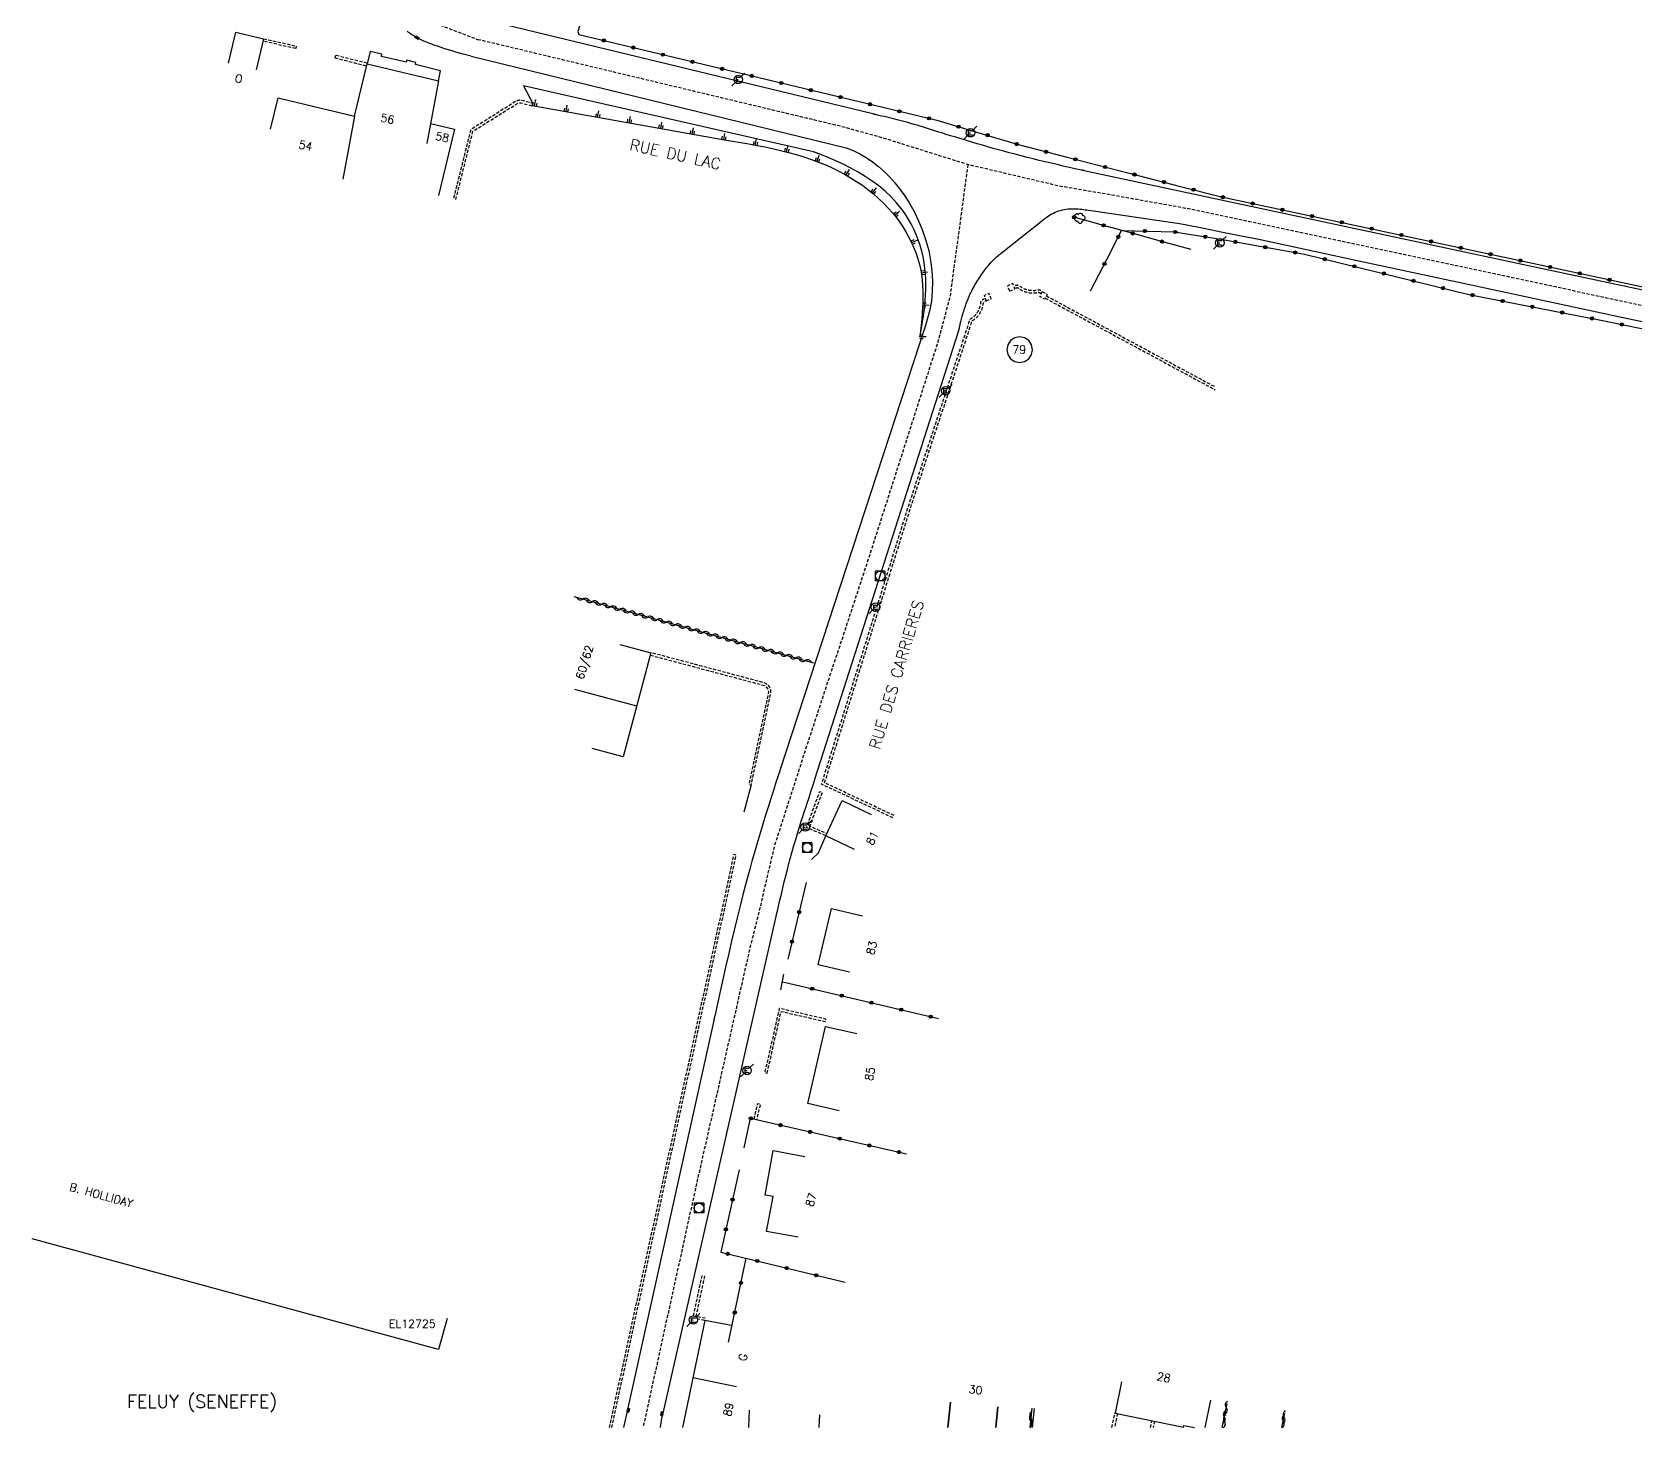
# Model space of a CAD drawing. Header units: millimetres. Extents: x 143000 to 144000, y 139000 to 140000.
# Drawn here: x 143000 to 143250.5, y 138999.9 to 139217.9 of the extents above; entities that cross this region are included whole.
import ezdxf
from ezdxf.enums import TextEntityAlignment as Align

# ---------------------------------------------------------------- set-up
doc = ezdxf.new("R2010")
doc.units = ezdxf.units.MM
doc.linetypes.add('DASHED', pattern=[0.75, 0.5, -0.25])
doc.layers.get('0').update_dxf_attribs({"linetype": 'CONTINUOUS'})
for name, color, linetype in [('W0001', 6, 'DASHED'), ('W0008', 7, 'CONTINUOUS'), ('W0100', 7, 'CONTINUOUS'), ('W0112', 1, 'DASHED'), ('W0211', 2, 'CONTINUOUS'), ('W0300', 7, 'CONTINUOUS'), ('W0310', 3, 'CONTINUOUS'), ('W0322', 7, 'CONTINUOUS'), ('W0400', 7, 'CONTINUOUS'), ('W0420', 7, 'CONTINUOUS'), ('W0471', 7, 'CONTINUOUS'), ('W0980', 7, 'CONTINUOUS'), ('W0984', 7, 'CONTINUOUS'), ('W0989', 7, 'CONTINUOUS'), ('W0991', 7, 'CONTINUOUS'), ('W1102', 7, 'CONTINUOUS')]:
    doc.layers.add(name, color=color, linetype=linetype)
doc.styles.get("Standard").update_dxf_attribs({"font": 'romans.shx', "width": 0.85})

# ---------------------------------------------------------------- blocks, each defined once
blk = doc.blocks.new('T400')
for p, q in [((-0.15, 0.3), (0.15, 0.3)), ((-0.15, -0.25), (-0.15, 0.3)), ((-0.15, 0.15), (0.15, 0.15)), ((-0.15, 0), (0.15, 0)), ((0.15, 0.3), (0.15, -0.25)), ((-0.15, -0.15), (0.15, -0.15)), ((-0.15, -0.25), (-0.15, -0.3)), ((-0.15, -0.3), (0.15, -0.3)), ((0.15, -0.3), (0.15, -0.25))]:
    blk.add_line(p, q)
blk = doc.blocks.new('T420')
for p, q in [((0.75, 0.75), (-0.75, 0.75)), ((-0.75, 0.75), (-0.75, -0.75)), ((0.75, 0.75), (0.75, -0.75)), ((0.75, -0.75), (-0.75, -0.75))]:
    blk.add_line(p, q)
blk.add_ellipse((0, 0), major_axis=(-0.53, 0.53), ratio=1, start_param=3.926991, end_param=10.210176)
blk = doc.blocks.new('T471')
for p, q in [((-0.333334, 0.333334), (-0.333334, -0.333334)), ((-0.333334, 0.333334), (0.333334, 0.333334)), ((-0.333334, 0), (0, 0)), ((0.500001, 0.500001), (1.000002, 1.000002)), ((-0.500001, -0.500001), (-1.000002, -1.000002)), ((-0.333334, -0.333334), (0.333334, -0.333334))]:
    blk.add_line(p, q)
blk.add_ellipse((0, 0), major_axis=(0.471405, 0.471405), ratio=1, start_param=5.4977871438, end_param=11.780972451)
blk = doc.blocks.new('T300')
for p, q in [((-0.8, 0.51), (-0.86, 0.34)), ((-0.86, 0.34), (-0.86, 0.17)), ((-0.86, 0.17), (-0.74, 0.06)), ((-0.69, 0.63), (-0.8, 0.51)), ((-0.8, -0.06), (-0.74, 0.06)), ((-0.74, 0.06), (-0.69, 0.11)), ((-0.57, 0.69), (-0.69, 0.63)), ((-0.46, 0.69), (-0.57, 0.69)), ((-0.29, 0.63), (-0.46, 0.69)), ((-0.29, 0.63), (-0.17, 0.74)), ((-0.23, 0.57), (-0.29, 0.63)), ((-0.17, 0.74), (-0.06, 0.8)), ((-0.06, 0.8), (0.06, 0.8)), ((0.06, 0.8), (0.23, 0.74)), ((0.23, 0.74), (0.34, 0.63)), ((0.34, 0.63), (0.4, 0.51)), ((0.46, 0.46), (0.34, 0.46)), ((0.4, 0.51), (0.4, 0.46)), ((0.57, 0.4), (0.46, 0.46)), ((0.57, 0.4), (0.69, 0.29)), ((0.69, 0.29), (0.74, 0.17)), ((0.74, 0.06), (0.69, -0.17)), ((0.74, 0.17), (0.74, 0.06)), ((-0.8, -0.17), (-0.8, -0.06)), ((-0.8, -0.23), (-0.8, -0.17)), ((-0.74, -0.34), (-0.8, -0.23)), ((-0.69, -0.4), (-0.74, -0.34)), ((-0.51, -0.46), (-0.69, -0.4)), ((-0.4, -0.46), (-0.51, -0.46)), ((-0.4, -0.46), (-0.34, -0.46)), ((-0.34, -0.46), (-0.34, -0.4)), ((-0.34, -0.51), (-0.34, -0.46)), ((-0.29, -0.63), (-0.34, -0.51)), ((-0.17, -0.74), (-0.29, -0.63)), ((-0.06, -0.8), (-0.17, -0.74)), ((0.06, -0.8), (-0.06, -0.8)), ((0.17, -0.74), (0.06, -0.8)), ((0.23, -0.69), (0.17, -0.74)), ((0.29, -0.46), (0.23, -0.46)), ((0.29, -0.63), (0.23, -0.69)), ((0.46, -0.4), (0.29, -0.46)), ((0.34, -0.51), (0.29, -0.63)), ((0.34, -0.51), (0.34, -0.46)), ((0.57, -0.34), (0.46, -0.4)), ((0.63, -0.29), (0.57, -0.34)), ((0.69, -0.17), (0.63, -0.29))]:
    blk.add_line(p, q)
blk = doc.blocks.new('t211o')
at = {"color": 0, "linetype": 'Continuous'}
for p, q in [((-0.29, 0.5), (-0.29, 0)), ((0, 1), (0, 0)), ((0.29, 0.5), (0.29, 0))]:
    blk.add_line(p, q, dxfattribs=at)
blk = doc.blocks.new('t322o')
at = {"color": 0, "linetype": 'Continuous'}
for radius in [0.25, 0.15]:
    blk.add_circle((0, 0), radius, dxfattribs=at)
blk = doc.blocks.new('t310o')
at = {"color": 0, "linetype": 'Continuous'}
for centre, start, end in [((-0.5, 0.38), 216.8699, 323.1304), ((0.5, -0.37), 36.8699, 143.1303)]:
    blk.add_arc(centre, 0.625, start, end, dxfattribs=at)

msp = doc.modelspace()

# ---------------------------------------------------------------- linework, layer by layer
at = {"layer": 'W0001'}
msp.add_lwpolyline([(143063.72, 139219.02), (143069.74, 139216.74)], dxfattribs=at)
at = {"layer": 'W0001', "flags": 128}
for points in [[(143413.93, 139000), (143413.37, 139002.26), (143407.41, 139024.41), (143404.31, 139033.84), (143393.48, 139065.21), (143384.07, 139090.22), (143380.48, 139097.28), (143375.9, 139105.41), (143372.38, 139111.54), (143368.15, 139117.9), (143361.63, 139125.45), (143356.95, 139130.69), (143351.94, 139135.63), (143346.93, 139140.56), (143340.88, 139145.33), (143335.11, 139149.36), (143326.58, 139154.21), (143314.94, 139159.17), (143302.96, 139163.1), (143286.33, 139167.51), (143263.32, 139172.7), (143181.06, 139190.25), (143167.65, 139192.65), (143160.39, 139193.89), (143146.15, 139197.24), (143133.1, 139201.33), (143133.1, 139201.33), (143126.75, 139203.1), (143069.74, 139216.74)], [(143146.15, 139197.24), (143143.35, 139176.59), (143141.39, 139169.3), (143131.25, 139137.64), (143120.63, 139105.39), (143117.84, 139096.74), (143115.94, 139090.87), (143114.87, 139086.37), (143113.63, 139080.97), (143112.08, 139074.81), (143103.54, 139037.05), (143095.41, 139000)]]:
    msp.add_lwpolyline(points, dxfattribs=at)
at = {"layer": 'W0008', "flags": 128}
for points in [[(143259.66, 139175.91), (143232.01, 139181.81), (143209.59, 139186.6), (143186.43, 139191.53), (143164.33, 139196.29), (143164.29, 139196.3), (143164.25, 139196.31), (143164.21, 139196.32), (143164.17, 139196.33), (143164.13, 139196.33), (143164.09, 139196.34), (143164.05, 139196.35), (143164.01, 139196.36), (143163.97, 139196.37), (143163.93, 139196.38), (143163.89, 139196.39), (143163.85, 139196.39), (143162.91, 139196.6), (143161.97, 139196.81), (143161.03, 139197.02), (143160.09, 139197.24), (143159.15, 139197.45), (143158.21, 139197.68), (143157.27, 139197.9), (143156.33, 139198.13), (143155.4, 139198.37), (143154.46, 139198.6), (143153.53, 139198.85), (143152.6, 139199.09), (143151.76, 139199.32), (143150.93, 139199.55), (143150.09, 139199.78), (143149.26, 139200.02), (143148.42, 139200.26), (143147.59, 139200.51), (143146.76, 139200.75), (143145.93, 139201), (143145.1, 139201.25), (143144.27, 139201.51), (143143.44, 139201.76), (143142.61, 139202.02), (143142.13, 139202.18), (143141.64, 139202.33), (143141.15, 139202.48), (143140.67, 139202.64), (143140.18, 139202.79), (143139.7, 139202.94), (143139.21, 139203.09), (143138.72, 139203.24), (143138.23, 139203.39), (143137.74, 139203.53), (143137.26, 139203.67), (143136.76, 139203.81), (143136.36, 139203.92), (143135.95, 139204.02), (143135.54, 139204.13), (143135.13, 139204.23), (143134.72, 139204.34), (143134.32, 139204.44), (143133.91, 139204.54), (143133.5, 139204.64), (143133.09, 139204.73), (143132.68, 139204.83), (143132.27, 139204.93), (143131.86, 139205.03), (143131.81, 139205.04), (143131.76, 139205.05), (143131.72, 139205.06), (143131.67, 139205.07), (143131.63, 139205.08), (143131.58, 139205.09), (143131.53, 139205.11), (143131.49, 139205.12), (143131.44, 139205.13), (143131.39, 139205.14), (143131.35, 139205.15), (143131.3, 139205.16), (143070.6, 139219.87)], [(143063.46, 139210.32), (143063.81, 139211.87), (143059.87, 139212.85), (143059.96, 139213.17), (143058.51, 139213.54), (143058.4, 139213.22), (143054.58, 139214.14), (143054.63, 139214.47), (143052.81, 139214.91), (143052.32, 139213)], [(143068.57, 139214.17), (143127.14, 139199.88), (143128.22, 139199.46), (143129.28, 139198.94), (143130.29, 139198.35), (143131.27, 139197.68), (143132.21, 139196.95), (143133.1, 139196.15), (143133.96, 139195.29), (143134.77, 139194.37), (143135.54, 139193.42), (143136.26, 139192.41), (143136.93, 139191.38), (143137.74, 139189.94), (143138.46, 139188.47), (143139.09, 139186.95), (143139.61, 139185.4), (143140.03, 139183.83), (143140.34, 139182.24), (143140.54, 139180.65), (143140.63, 139179.06), (143140.6, 139177.48), (143140.45, 139175.91), (143140.17, 139174.37), (143139.53, 139172.12), (143116.8, 139102.61), (143116.78, 139102.55), (143116.76, 139102.49), (143116.74, 139102.44), (143116.73, 139102.38), (143116.71, 139102.33), (143116.69, 139102.27), (143116.67, 139102.22), (143116.65, 139102.16), (143116.64, 139102.1), (143116.62, 139102.05), (143116.6, 139101.99), (143116.58, 139101.94), (143116.18, 139100.72), (143115.79, 139099.5), (143115.4, 139098.27), (143115.01, 139097.05), (143114.62, 139095.82), (143114.24, 139094.6), (143113.87, 139093.37), (143113.5, 139092.14), (143113.13, 139090.91), (143112.77, 139089.68), (143112.42, 139088.44), (143112.08, 139087.21), (143111.56, 139085.31), (143111.06, 139083.4), (143110.58, 139081.5), (143110.11, 139079.59), (143109.65, 139077.68), (143109.2, 139075.76), (143108.76, 139073.84), (143108.32, 139071.92), (143107.89, 139070), (143107.46, 139068.08), (143107.04, 139066.16), (143106.61, 139064.24), (143106.6, 139064.19), (143106.59, 139064.13), (143106.57, 139064.08), (143106.56, 139064.02), (143106.55, 139063.97), (143106.54, 139063.91), (143106.52, 139063.85), (143106.51, 139063.8), (143106.5, 139063.74), (143106.49, 139063.69), (143106.47, 139063.63), (143106.46, 139063.58), (143092.37, 139000)], [(143098.14, 139000), (143098.16, 139000.18), (143098.23, 139000.69), (143098.31, 139001.19), (143098.41, 139001.68), (143098.42, 139001.73), (143098.44, 139001.78), (143098.45, 139001.83), (143098.46, 139001.88), (143098.47, 139001.93), (143098.48, 139001.98), (143098.49, 139002.03), (143098.5, 139002.07), (143098.51, 139002.12), (143098.53, 139002.17), (143098.54, 139002.22), (143098.55, 139002.27), (143116.2, 139079.8), (143116.21, 139079.85), (143116.22, 139079.91), (143116.23, 139079.96), (143116.25, 139080.02), (143116.26, 139080.07), (143116.27, 139080.13), (143116.29, 139080.18), (143116.3, 139080.24), (143116.31, 139080.3), (143116.32, 139080.35), (143116.34, 139080.41), (143116.35, 139080.46), (143116.57, 139081.42), (143116.79, 139082.37), (143117.02, 139083.33), (143117.24, 139084.28), (143117.48, 139085.24), (143117.72, 139086.19), (143117.96, 139087.14), (143118.21, 139088.09), (143118.46, 139089.03), (143118.72, 139089.98), (143118.99, 139090.92), (143119.27, 139091.86), (143119.48, 139092.58), (143119.7, 139093.29), (143119.92, 139093.99), (143120.14, 139094.7), (143120.37, 139095.41), (143120.6, 139096.12), (143120.83, 139096.82), (143121.06, 139097.53), (143121.29, 139098.24), (143121.52, 139098.94), (143121.75, 139099.65), (143121.98, 139100.36), (143122, 139100.43), (143122.03, 139100.51), (143122.05, 139100.58), (143122.07, 139100.65), (143122.1, 139100.73), (143122.12, 139100.8), (143122.14, 139100.87), (143122.17, 139100.95), (143122.19, 139101.02), (143122.21, 139101.09), (143122.24, 139101.17), (143122.26, 139101.24), (143144.74, 139171.34), (143144.75, 139171.39), (143144.76, 139171.44), (143144.77, 139171.5), (143144.78, 139171.55), (143144.79, 139171.6), (143144.81, 139171.65), (143144.82, 139171.7), (143144.83, 139171.75), (143144.84, 139171.8), (143144.85, 139171.86), (143144.86, 139171.91), (143144.88, 139171.96), (143144.97, 139172.36), (143145.07, 139172.76), (143145.17, 139173.16), (143145.28, 139173.56), (143145.39, 139173.96), (143145.5, 139174.36), (143145.63, 139174.75), (143145.76, 139175.15), (143145.89, 139175.53), (143146.04, 139175.92), (143146.19, 139176.3), (143146.35, 139176.68), (143146.47, 139176.94), (143146.59, 139177.2), (143146.72, 139177.45), (143146.84, 139177.7), (143146.98, 139177.95), (143147.11, 139178.2), (143147.25, 139178.45), (143147.4, 139178.69), (143147.54, 139178.94), (143147.69, 139179.18), (143147.85, 139179.42), (143148, 139179.66), (143148.21, 139179.96), (143148.42, 139180.27), (143148.64, 139180.57), (143148.86, 139180.87), (143149.08, 139181.16), (143149.32, 139181.45), (143149.56, 139181.73), (143149.81, 139182), (143150.06, 139182.27), (143150.32, 139182.53), (143150.59, 139182.78), (143150.87, 139183.02), (143150.91, 139183.05), (143150.95, 139183.08), (143151, 139183.12), (143151.04, 139183.15), (143151.08, 139183.18), (143151.12, 139183.22), (143151.16, 139183.25), (143151.2, 139183.28), (143151.25, 139183.31), (143151.29, 139183.35), (143151.33, 139183.38), (143151.37, 139183.41), (143157.93, 139188.61), (143157.98, 139188.65), (143158.03, 139188.69), (143158.08, 139188.73), (143158.13, 139188.77), (143158.17, 139188.8), (143158.22, 139188.84), (143158.27, 139188.88), (143158.32, 139188.92), (143158.37, 139188.96), (143158.42, 139189), (143158.47, 139189.03), (143158.52, 139189.07), (143158.76, 139189.24), (143159.01, 139189.39), (143159.26, 139189.54), (143159.53, 139189.67), (143159.8, 139189.79), (143160.07, 139189.9), (143160.35, 139190), (143160.64, 139190.09), (143160.93, 139190.16), (143161.21, 139190.22), (143161.51, 139190.27), (143161.8, 139190.31), (143162.06, 139190.33), (143162.33, 139190.34), (143162.6, 139190.35), (143162.87, 139190.34), (143163.13, 139190.33), (143163.4, 139190.31), (143163.67, 139190.29), (143163.93, 139190.26), (143164.2, 139190.23), (143164.47, 139190.2), (143164.73, 139190.16), (143165, 139190.12), (143165.75, 139190.02), (143166.5, 139189.91), (143166.84, 139189.86), (143175.66, 139188.57), (143177.41, 139188.32), (143178.88, 139188.11), (143180.08, 139187.9), (143182.98, 139187.33), (143184.98, 139186.91), (143186.7, 139186.55), (143189.68, 139185.97), (143191.61, 139185.59), (143206.49, 139182.39), (143224.74, 139178.49), (143249.22, 139173.23), (143275.7, 139167.68)]]:
    msp.add_lwpolyline(points, dxfattribs=at)
at = {"layer": 'W0008'}
msp.add_lwpolyline([(143068.57, 139214.17), (143067.32, 139214.5, -0.020257), (143062.77, 139215.91, -0.033472), (143060.11, 139217.05, -0.058679), (143058.58, 139218.09, -0.023711)], format="xyb", dxfattribs=at)
at = {"layer": 'W0100', "flags": 128}
for points in [[(143030.68, 139213.06), (143031.84, 139217.92), (143036.16, 139216.9), (143035.01, 139212.03)], [(143037.25, 139202.8), (143038.42, 139207.66), (143050.35, 139204.79), (143052.32, 139213), (143063.46, 139210.32), (143063.46, 139210.32)], [(143062.23, 139203.65), (143065.97, 139202.75), (143063.49, 139192.44)], [(143091.78, 139122.32), (143096.66, 139121.02), (143092.32, 139104.74), (143087.48, 139106.03)], [(143128.47, 139090.3), (143123.95, 139092.43), (143126.53, 139097.91), (143131.05, 139095.77)], [(143127.64, 139071.11), (143122.77, 139072.26), (143124.85, 139081.07), (143129.72, 139079.92)], [(143126.04, 139049.48), (143121.16, 139050.59), (143123.91, 139062.63), (143128.79, 139061.52)], [(143119.63, 139029.72), (143114.72, 139030.63), (143115.73, 139036.08), (143114.47, 139036.32), (143115.76, 139043.26), (143120.67, 139042.35)], [(143064.81, 139017.04), (143063.49, 139012.21), (143000, 139029.49)], [(143109.26, 139015.95), (143105.05, 139016.73), (143101.56, 139000)], [(143170.16, 139007.17), (143169.15, 139002.27), (143179.82, 139000.06), (143179.88, 139000.34), (143181.54, 139000)], [(143183.19, 139000), (143184.08, 139004.28)], [(143143.04, 139000), (143143.45, 139003.97), (143143.04, 139000)], [(143150.85, 139003.22), (143150.53, 139000)], [(143150.53, 139000), (143150.85, 139003.22)]]:
    msp.add_lwpolyline(points, dxfattribs=at)
at = {"layer": 'W0112'}
for points in [[(143036.16, 139216.9), (143041.25, 139215.76), (143041.17, 139215.37), (143036.08, 139216.51)], [(143052.34, 139213.06), (143047.41, 139214.3), (143047.31, 139213.91), (143052.24, 139212.67)]]:
    msp.add_lwpolyline(points, dxfattribs=at)
at = {"layer": 'W0112', "flags": 128}
for points in [[(143066.19, 139191.8), (143068.86, 139202.46), (143075.8, 139206.8), (143075.92, 139206.86), (143076.06, 139206.9), (143076.2, 139206.9), (143076.34, 139206.88), (143078.1, 139206.42), (143078.2, 139206.8), (143076.45, 139207.26), (143076.23, 139207.29), (143076, 139207.28), (143075.79, 139207.22), (143075.59, 139207.13), (143068.52, 139202.71), (143065.81, 139191.89)], [(143157.78, 139177.39), (143158.54, 139176.98), (143158.13, 139176.22), (143157.37, 139176.63), (143157.78, 139177.39), (143157.74, 139177.42), (143157.71, 139177.45), (143157.67, 139177.48), (143157.64, 139177.5), (143157.6, 139177.53), (143157.57, 139177.55), (143157.53, 139177.58), (143157.49, 139177.6), (143157.46, 139177.62), (143157.42, 139177.63), (143157.38, 139177.64), (143157.34, 139177.65), (143157.31, 139177.65), (143157.27, 139177.66), (143157.24, 139177.66), (143157.21, 139177.65), (143157.17, 139177.65), (143157.13, 139177.64), (143157.1, 139177.64), (143157.06, 139177.63), (143157.03, 139177.62), (143156.99, 139177.61), (143156.96, 139177.61), (143156.92, 139177.6), (143156.8, 139177.58), (143156.69, 139177.56), (143156.57, 139177.55), (143156.45, 139177.54), (143156.34, 139177.54), (143156.22, 139177.55), (143156.11, 139177.55), (143155.99, 139177.57), (143155.88, 139177.58), (143155.77, 139177.6), (143155.65, 139177.62), (143155.54, 139177.64), (143155.45, 139177.67), (143155.35, 139177.69), (143155.26, 139177.72), (143155.17, 139177.74), (143155.08, 139177.77), (143154.99, 139177.81), (143154.9, 139177.85), (143154.82, 139177.89), (143154.73, 139177.93), (143154.65, 139177.98), (143154.57, 139178.03), (143154.49, 139178.09), (143154.46, 139178.11), (143154.43, 139178.14), (143154.4, 139178.16), (143154.37, 139178.18), (143154.34, 139178.21), (143154.31, 139178.23), (143154.28, 139178.25), (143154.25, 139178.28), (143154.22, 139178.3), (143154.19, 139178.32), (143154.15, 139178.33), (143154.12, 139178.35), (143154.08, 139178.36), (143154.03, 139178.37), (143153.99, 139178.38), (143153.94, 139178.39), (143153.89, 139178.39), (143153.84, 139178.39), (143153.79, 139178.38), (143153.74, 139178.38), (143153.69, 139178.37), (143153.64, 139178.37), (143153.59, 139178.36), (143153.54, 139178.35), (143153.33, 139178.27)], [(143157.58, 139177.05), (143157.55, 139177.07), (143157.53, 139177.09), (143157.5, 139177.12), (143157.47, 139177.14), (143157.45, 139177.16), (143157.42, 139177.17), (143157.39, 139177.19), (143157.37, 139177.21), (143157.34, 139177.22), (143157.31, 139177.23), (143157.28, 139177.24), (143157.26, 139177.25), (143157.23, 139177.25), (143157.2, 139177.25), (143157.18, 139177.25), (143157.15, 139177.25), (143157.13, 139177.24), (143157.1, 139177.24), (143157.07, 139177.24), (143157.05, 139177.23), (143157.02, 139177.22), (143156.99, 139177.22), (143156.96, 139177.21), (143156.94, 139177.21), (143156.81, 139177.18), (143156.69, 139177.16), (143156.56, 139177.15), (143156.44, 139177.14), (143156.31, 139177.14), (143156.19, 139177.15), (143156.07, 139177.16), (143155.94, 139177.17), (143155.82, 139177.19), (143155.7, 139177.21), (143155.58, 139177.23), (143155.45, 139177.26), (143155.35, 139177.28), (143155.25, 139177.3), (143155.15, 139177.33), (143155.05, 139177.36), (143154.95, 139177.39), (143154.85, 139177.43), (143154.75, 139177.47), (143154.66, 139177.52), (143154.56, 139177.56), (143154.47, 139177.62), (143154.38, 139177.68), (143154.3, 139177.74), (143154.27, 139177.76), (143154.25, 139177.78), (143154.22, 139177.8), (143154.2, 139177.82), (143154.18, 139177.84), (143154.15, 139177.86), (143154.13, 139177.88), (143154.1, 139177.9), (143154.08, 139177.92), (143154.05, 139177.93), (143154.02, 139177.94), (143154, 139177.96), (143153.96, 139177.97), (143153.92, 139177.97), (143153.88, 139177.98), (143153.84, 139177.98), (143153.8, 139177.98), (143153.75, 139177.97), (143153.71, 139177.97), (143153.67, 139177.96), (143153.62, 139177.95), (143153.58, 139177.94), (143153.53, 139177.93), (143153.49, 139177.92)], [(143134.45, 139095.23), (143123.31, 139100.49), (143136.86, 139143.86), (143146.32, 139172.54), (143146.33, 139172.6), (143146.34, 139172.65), (143146.35, 139172.7), (143146.37, 139172.75), (143146.38, 139172.8), (143146.39, 139172.85), (143146.41, 139172.89), (143146.43, 139172.94), (143146.45, 139172.98), (143146.47, 139173.02), (143146.5, 139173.06), (143146.52, 139173.1), (143146.55, 139173.13), (143146.58, 139173.15), (143146.6, 139173.18), (143146.63, 139173.2), (143146.66, 139173.22), (143146.7, 139173.24), (143146.73, 139173.26), (143146.76, 139173.28), (143146.79, 139173.3), (143146.83, 139173.32), (143146.86, 139173.35), (143146.89, 139173.37), (143146.98, 139173.42), (143147.05, 139173.48), (143147.13, 139173.54), (143147.2, 139173.61), (143147.26, 139173.68), (143147.33, 139173.75), (143147.39, 139173.83), (143147.45, 139173.9), (143147.51, 139173.98), (143147.56, 139174.06), (143147.62, 139174.14), (143147.67, 139174.22), (143147.73, 139174.32), (143147.79, 139174.42), (143147.84, 139174.53), (143147.9, 139174.63), (143147.94, 139174.74), (143147.99, 139174.84), (143148.03, 139174.95), (143148.07, 139175.06), (143148.1, 139175.17), (143148.13, 139175.29), (143148.16, 139175.41), (143148.17, 139175.53), (143148.18, 139175.56), (143148.18, 139175.6), (143148.19, 139175.64), (143148.19, 139175.67), (143148.2, 139175.71), (143148.2, 139175.75), (143148.21, 139175.78), (143148.22, 139175.82), (143148.23, 139175.85), (143148.24, 139175.88), (143148.25, 139175.92), (143148.26, 139175.95), (143148.29, 139175.98), (143148.31, 139176.01), (143148.34, 139176.05), (143148.37, 139176.08), (143148.4, 139176.1), (143148.43, 139176.13), (143148.47, 139176.16), (143148.5, 139176.18), (143148.54, 139176.21), (143148.58, 139176.23), (143148.62, 139176.25), (143148.66, 139176.28), (143148.86, 139176.36)], [(143134.62, 139095.58), (143123.78, 139100.7), (143137.24, 139143.74), (143146.73, 139172.57), (143146.74, 139172.61), (143146.75, 139172.65), (143146.76, 139172.69), (143146.78, 139172.72), (143146.79, 139172.76), (143146.81, 139172.79), (143146.83, 139172.82), (143146.86, 139172.85), (143146.88, 139172.87), (143146.9, 139172.89), (143146.92, 139172.91), (143146.94, 139172.93), (143146.97, 139172.95), (143147, 139172.97), (143147.02, 139172.98), (143147.05, 139173), (143147.08, 139173.02), (143147.11, 139173.03), (143147.13, 139173.05), (143147.16, 139173.07), (143147.25, 139173.13), (143147.34, 139173.19), (143147.42, 139173.26), (143147.5, 139173.34), (143147.57, 139173.41), (143147.64, 139173.49), (143147.71, 139173.57), (143147.77, 139173.66), (143147.84, 139173.74), (143147.9, 139173.83), (143147.96, 139173.92), (143148.01, 139174.01), (143148.08, 139174.12), (143148.14, 139174.23), (143148.2, 139174.34), (143148.26, 139174.45), (143148.31, 139174.56), (143148.36, 139174.68), (143148.41, 139174.79), (143148.45, 139174.91), (143148.48, 139175.03), (143148.51, 139175.16), (143148.54, 139175.28), (143148.56, 139175.41), (143148.56, 139175.44), (143148.56, 139175.47), (143148.56, 139175.5), (143148.57, 139175.52), (143148.57, 139175.55), (143148.58, 139175.58), (143148.58, 139175.61), (143148.59, 139175.63), (143148.59, 139175.66), (143148.6, 139175.68), (143148.61, 139175.71), (143148.62, 139175.73), (143148.64, 139175.75), (143148.66, 139175.78), (143148.68, 139175.8), (143148.7, 139175.82), (143148.72, 139175.84), (143148.75, 139175.86), (143148.77, 139175.88), (143148.8, 139175.9), (143148.83, 139175.92), (143148.86, 139175.94), (143148.89, 139175.95), (143148.92, 139175.97)], [(143158.22, 139176.39), (143184.75, 139162.09)], [(143158.41, 139176.74), (143184.67, 139162.59)], [(143096.55, 139120.64), (143114.18, 139115.95), (143114.37, 139115.87), (143114.55, 139115.77), (143114.7, 139115.63), (143114.83, 139115.46), (143114.92, 139115.27), (143114.98, 139115.07), (143114.99, 139114.86), (143114.97, 139114.65), (143111.94, 139100.47), (143112.33, 139100.39), (143115.35, 139114.57), (143115.38, 139114.85), (143115.36, 139115.13), (143115.29, 139115.41), (143115.16, 139115.66), (143114.99, 139115.89), (143114.78, 139116.08), (143114.54, 139116.23), (143114.27, 139116.33), (143096.66, 139121.02)], [(143123.95, 139092.43), (143120.96, 139093.72), (143123.03, 139099.36), (143123.41, 139099.22), (143121.46, 139093.93), (143124.12, 139092.79)], [(143109.98, 139089.39), (143109.59, 139089.48), (143090.13, 139000)], [(143090.54, 139000), (143109.98, 139089.39)], [(143114.81, 139055.35), (143116.99, 139065), (143123.89, 139063.41), (143123.98, 139063.79), (143116.7, 139065.46), (143114.43, 139055.44), (143114.8, 139055.36)], [(143112.78, 139048.18), (143113.33, 139050.61), (143113.72, 139050.53), (143113.17, 139048.09), (143113.17, 139048.09)], [(143105.05, 139016.73), (143103.2, 139017.09), (143104.64, 139023.7), (143104.64, 139023.7), (143104.64, 139023.7), (143104.64, 139023.71), (143104.64, 139023.71), (143104.64, 139023.71), (143104.64, 139023.71), (143104.64, 139023.71), (143104.64, 139023.71), (143104.64, 139023.71), (143104.64, 139023.71), (143104.64, 139023.7), (143104.64, 139023.7), (143104.65, 139023.7), (143104.66, 139023.7), (143104.69, 139023.69), (143104.71, 139023.69), (143104.74, 139023.68), (143104.77, 139023.68), (143104.81, 139023.67), (143104.85, 139023.66), (143104.89, 139023.65), (143104.93, 139023.64), (143104.97, 139023.63), (143105.02, 139023.62), (143103.66, 139017.39), (143105.12, 139017.12)], [(143168.64, 139000), (143169.12, 139002.28), (143169.51, 139002.2)], [(143169.51, 139002.2), (143169.05, 139000)], [(143174.67, 139000), (143174.89, 139001.08)], [(143175.28, 139001), (143175.07, 139000)]]:
    msp.add_lwpolyline(points, dxfattribs=at)
for points in [[(143149.02, 139175.97), (143149.8, 139176.3), (143149.47, 139177.1), (143148.68, 139176.78)], [(143152.67, 139177.5), (143153.5, 139177.84), (143153.17, 139178.65), (143152.34, 139178.3)]]:
    msp.add_lwpolyline(points, close=True, dxfattribs=at)
at = {"layer": 'W0211', "flags": 128}
msp.add_lwpolyline([(143078.11, 139206.46), (143108.15, 139201.11), (143109.41, 139200.9), (143110.67, 139200.69), (143111.92, 139200.47), (143113.17, 139200.24), (143114.42, 139200), (143115.66, 139199.74), (143116.9, 139199.46), (143118.12, 139199.15), (143119.34, 139198.81), (143120.55, 139198.44), (143121.75, 139198.04), (143122.94, 139197.59), (143123.95, 139197.18), (143124.94, 139196.73), (143125.92, 139196.26), (143126.89, 139195.75), (143127.84, 139195.2), (143128.76, 139194.62), (143129.67, 139194.01), (143130.55, 139193.36), (143131.4, 139192.67), (143132.22, 139191.95), (143133.01, 139191.19), (143133.77, 139190.39), (143134.36, 139189.71), (143134.93, 139189.01), (143135.47, 139188.28), (143135.98, 139187.53), (143136.45, 139186.76), (143136.9, 139185.98), (143137.31, 139185.17), (143137.68, 139184.36), (143138.01, 139183.53), (143138.3, 139182.69), (143138.55, 139181.84), (143138.75, 139180.98), (143138.91, 139180.11), (143139.02, 139179.24), (143139.09, 139178.37), (143139.14, 139177.49), (143139.14, 139176.6), (143139.13, 139175.71), (143139.09, 139174.82), (143139.02, 139173.92), (143138.95, 139173.03), (143138.86, 139172.13), (143138.76, 139171.23), (143138.66, 139170.33), (143138.81, 139171.14), (143138.94, 139171.96), (143139.08, 139172.77), (143139.2, 139173.59), (143139.31, 139174.4), (143139.41, 139175.22), (143139.49, 139176.03), (143139.55, 139176.85), (143139.59, 139177.67), (143139.6, 139178.48), (143139.59, 139179.3), (143139.54, 139180.12), (143139.45, 139181.03), (143139.32, 139181.93), (143139.15, 139182.83), (143138.94, 139183.72), (143138.68, 139184.6), (143138.39, 139185.47), (143138.06, 139186.32), (143137.69, 139187.16), (143137.28, 139187.97), (143136.84, 139188.77), (143136.35, 139189.54), (143135.83, 139190.27), (143135.03, 139191.27), (143134.16, 139192.21), (143133.22, 139193.08), (143132.23, 139193.91), (143131.2, 139194.68), (143130.12, 139195.4), (143129, 139196.07), (143127.86, 139196.7), (143126.69, 139197.29), (143125.51, 139197.84), (143124.32, 139198.35), (143123.12, 139198.83), (143123.03, 139198.86), (143122.94, 139198.9), (143122.85, 139198.93), (143122.77, 139198.96), (143122.68, 139199), (143122.59, 139199.03), (143122.5, 139199.07), (143122.41, 139199.1), (143122.32, 139199.13), (143122.23, 139199.17), (143122.14, 139199.2), (143122.05, 139199.23), (143076.76, 139209.52), (143078.2, 139206.8)], dxfattribs=at)
at = {"layer": 'W0310', "flags": 128}
for points in [[(143084.59, 139129.78), (143122.03, 139119.42)], [(143156.15, 139003.01), (143155.84, 139000)], [(143185.86, 139000), (143186.64, 139003.75)], [(143195.2, 139000), (143195.67, 139002.26)]]:
    msp.add_lwpolyline(points, dxfattribs=at)
at = {"layer": 'W0322', "flags": 128}
for points in [[(143089.41, 139231.91), (143085.24, 139218.03), (143085.39, 139217.56), (143102.4, 139213.48), (143116.99, 139209.99), (143131.57, 139206.5), (143141.3, 139204.17), (143149.45, 139201.76), (143154.21, 139200.31), (143161.64, 139198.4), (143171.32, 139195.91), (143179.38, 139193.84), (143185.79, 139192.2), (143209.73, 139187.12), (143232.17, 139182.31), (143259.78, 139176.39)], [(143181.05, 139183.96), (143176.99, 139185.08), (143172.18, 139186.41), (143167.36, 139187.75), (143162.54, 139189.08)], [(143165.32, 139177.52), (143167.89, 139182.52), (143170.17, 139186.97), (143178.39, 139186.75), (143185.65, 139185.58), (143198.75, 139183.25), (143224.39, 139176.98), (143245, 139172.95), (143279.99, 139165.78), (143284.87, 139164.11), (143292.05, 139162.19), (143301.31, 139158.81), (143302.04, 139159.02), (143309.22, 139156.91), (143316.2, 139154.54), (143324.18, 139150.72), (143331.84, 139146.21), (143337.31, 139142.45)], [(143112.33, 139100.39), (143111.17, 139096.09)], [(143121.74, 139088.72), (143122.8, 139089.77), (143123.95, 139092.43)], [(143120.9, 139085.11), (143118.03, 139073.18)], [(143116.96, 139068.37), (143117.43, 139070.8)], [(143117.23, 139069.64), (143141.56, 139063.89)], [(143111.21, 139043.71), (143112.21, 139048.31), (143136.57, 139042.74)], [(143110.45, 139040.23), (143107.56, 139027.4), (143126.99, 139022.69)], [(143108.77, 139013.32), (143111.53, 139026.44)], [(143156.25, 139000), (143156.55, 139002.96)]]:
    msp.add_lwpolyline(points, dxfattribs=at)
at = {"layer": 'W1102', "flags": 128}
for points in [[(143063.46, 139210.32), (143061.66, 139200.52)], [(143050.35, 139204.79), (143048.54, 139194.99)], [(143094.43, 139112.68), (143084.77, 139115.25)], [(143110.02, 139006.34), (143103.18, 139007.76)], [(143112, 139002.7), (143111.88, 139000)], [(143122.98, 139001.98), (143122.89, 139000)]]:
    msp.add_lwpolyline(points, dxfattribs=at)
msp.add_lwpolyline([(143156.24, 139168.34), (143156.09, 139169.11), (143155.66, 139169.76), (143155.01, 139170.19), (143154.24, 139170.34), (143153.48, 139170.19), (143152.83, 139169.76), (143152.4, 139169.11), (143152.24, 139168.34), (143152.4, 139167.58), (143152.83, 139166.93), (143153.48, 139166.5), (143154.24, 139166.34), (143155.01, 139166.5), (143155.66, 139166.93), (143156.09, 139167.58)], close=True, dxfattribs=at)

# ---------------------------------------------------------------- block references
at = {"layer": 'W0211'}
for p, rotation in [((143078.44, 139206.4), 349.8945108015798), ((143083.36, 139205.53), 349.8945108016312), ((143088.28, 139204.65), 349.8945108015604), ((143093.21, 139203.77), 349.8945108009347), ((143098.13, 139202.9), 349.8945108009192), ((143103.05, 139202.02), 349.8945108008989), ((143107.97, 139201.14), 349.8945108008711), ((143112.9, 139200.29), 349.62440515932), ((143117.79, 139199.23), 345.9278572894216), ((143122.55, 139197.74), 339.5154292927243), ((143127.09, 139195.63), 330.0922256829454), ((143131.21, 139192.82), 321.1711535938478), ((143134.72, 139189.27), 308.7831143705782), ((143137.36, 139185.04), 294.4211977435252), ((143138.87, 139180.29), 280.2871791554763), ((143139.11, 139175.31), 267.349290691217), ((143138.66, 139170.33), 270)]:
    msp.add_blockref('t211o', p, dxfattribs=dict(at, rotation=rotation))
at = {"layer": 'W0300'}
msp.add_blockref('T300', (143163.68, 139188.84), dxfattribs=at)
at = {"layer": 'W0310'}
for p, rotation in [((143086.04, 139129.38), 344.5308106032959), ((143087.49, 139128.98), 344.5308106032959), ((143088.93, 139128.58), 344.5308106032959), ((143090.38, 139128.18), 344.5308106032959), ((143091.82, 139127.78), 344.5308106032959), ((143093.27, 139127.38), 344.5308106032959), ((143094.71, 139126.98), 344.5308106032959), ((143096.16, 139126.58), 344.5308106032959), ((143097.61, 139126.18), 344.5308106032959), ((143099.05, 139125.78), 344.5308106032959), ((143100.5, 139125.38), 344.5308106032959), ((143101.94, 139124.98), 344.5308106032959), ((143103.39, 139124.58), 344.5308106032959), ((143104.83, 139124.18), 344.5308106032959), ((143106.28, 139123.78), 344.5308106032959), ((143107.72, 139123.38), 344.5308106032959), ((143109.17, 139122.98), 344.5308106032959), ((143110.62, 139122.58), 344.5308106032959), ((143112.06, 139122.18), 344.5308106032959), ((143113.51, 139121.78), 344.5308106032959), ((143114.95, 139121.38), 344.5308106032959), ((143116.4, 139120.98), 344.5308106032959), ((143117.84, 139120.58), 344.5308106032959), ((143119.29, 139120.18), 344.5308106032959), ((143120.74, 139119.78), 344.5308106032959), ((143186.51, 139003.12), 78.28563146591554), ((143155.95, 139001.02), 264.1972719915631), ((143156, 139001.51), 264.1972719915631), ((143186.21, 139001.65), 78.28563146591554), ((143186.22, 139000.98), 78.28563146591554), ((143195.41, 139000.98), 78.28563146591554), ((143195.54, 139001.63), 78.28563146591554)]:
    msp.add_blockref('t310o', p, dxfattribs=dict(at, rotation=rotation))
at = {"layer": 'W0322'}
for p, rotation in [((143089.29, 139216.62), 346.5240087453012), ((143093.91, 139215.52), 346.5240087453012), ((143098.53, 139214.41), 346.5240087453012), ((143103.15, 139213.3), 346.5363917260959), ((143107.77, 139212.2), 346.5363917260959), ((143112.39, 139211.09), 346.5363917260959), ((143117.01, 139209.98), 346.5363917261782), ((143121.63, 139208.88), 346.5363917261782), ((143126.25, 139207.77), 346.5363917261782), ((143130.87, 139206.67), 346.5363917261782), ((143135.49, 139205.56), 346.5364926439274), ((143140.11, 139204.46), 346.5364926439274), ((143144.68, 139203.17), 343.5497967839701), ((143149.23, 139201.83), 343.5497967839701), ((143153.78, 139200.44), 342.9669007780485), ((143158.37, 139199.24), 345.6030984415877), ((143162.97, 139198.06), 345.5962825110723), ((143167.57, 139196.87), 345.5962825110723), ((143172.17, 139195.69), 345.5965358326079), ((143176.78, 139194.51), 345.5965358326079), ((143181.38, 139193.33), 345.6267430000368), ((143185.98, 139192.16), 348.0277411419274), ((143190.63, 139191.17), 348.0277411419274), ((143195.27, 139190.19), 348.0277411419274), ((143199.92, 139189.2), 348.0277411419274), ((143162.74, 139189.02), 164.5263609085794), ((143167.32, 139187.76), 164.5263609085794), ((143173.8, 139186.87), 358.4674670666391), ((143178.55, 139186.72), 350.8237085453872), ((143204.57, 139188.22), 348.0277411419274), ((143209.21, 139187.23), 348.0277411419274), ((143169.66, 139185.97), 62.82637925505374), ((143171.9, 139186.49), 164.526360908347), ((143176.48, 139185.22), 164.5258085097323), ((143183.23, 139185.97), 350.8237085453872), ((143187.92, 139185.17), 349.9151673256619), ((143192.59, 139184.34), 349.9151673256619), ((143213.86, 139186.24), 347.894483473195), ((143218.5, 139185.24), 347.894483473195), ((143223.15, 139184.24), 347.894483473195), ((143167.49, 139181.74), 62.82160597486023), ((143197.27, 139183.51), 349.9151673256619), ((143201.9, 139182.47), 346.2621223485116), ((143227.79, 139183.25), 347.894483473195), ((143232.43, 139182.25), 347.889725653919), ((143206.52, 139181.35), 346.2621223485116), ((143211.13, 139180.22), 346.2621223485116), ((143237.08, 139181.26), 347.889725653919), ((143241.72, 139180.26), 347.889725653919), ((143246.37, 139179.26), 347.889725653919), ((143215.75, 139179.09), 346.2621223485116), ((143220.36, 139177.96), 346.2621223485116), ((143224.98, 139176.86), 348.9525680855413), ((143229.64, 139175.95), 348.9525680855413), ((143234.31, 139175.04), 348.9525680855413), ((143238.97, 139174.13), 348.9525680855413), ((143243.63, 139173.22), 348.9525680855413), ((143248.29, 139172.28), 348.4152888287208), ((143119.79, 139080.49), 256.4676363614378), ((143118.68, 139075.88), 256.4676363614378), ((143121.85, 139068.54), 346.7164513086258), ((143126.48, 139067.45), 346.7164513086258), ((143131.1, 139066.36), 346.7164513086258), ((143135.72, 139065.27), 346.7164513086258), ((143140.35, 139064.18), 346.7164513086258), ((143112.25, 139048.29), 347.1359115331039), ((143116.88, 139047.24), 347.1359115331039), ((143121.51, 139046.18), 347.1359115331039), ((143126.14, 139045.12), 347.1359115331039), ((143130.77, 139044.06), 347.1359115331039), ((143135.4, 139043.01), 347.1359115331039), ((143109.4, 139035.6), 257.3141411419793), ((143108.36, 139030.96), 257.3141411419793), ((143108.63, 139027.14), 346.3761699299504), ((143113.24, 139026.02), 346.3761699299504), ((143117.86, 139024.9), 346.3761699299504), ((143110.73, 139022.61), 78.12039567253143), ((143122.47, 139023.78), 346.3761699299504), ((143109.75, 139017.96), 78.12039567253143)]:
    msp.add_blockref('t322o', p, dxfattribs=dict(at, rotation=rotation))
at = {"layer": 'W0400'}
for p, rotation in [((143060.12, 139217.06), 62.32595494831153), ((143093.12, 139002.72), 347.4980566643486), ((143098.38, 139002.18), 348.037531555784)]:
    msp.add_blockref('T400', p, dxfattribs=dict(at, rotation=rotation))
at = {"layer": 'W0420'}
for p in [(143132.45, 139132.98), (143121.05, 139090.57), (143104.15, 139034.29)]:
    msp.add_blockref('T420', p, dxfattribs=at)
at = {"layer": 'W0471'}
for p in [(143110.3, 139210.54), (143146.55, 139202.22), (143185.49, 139185.03), (143142.69, 139161.92), (143131.73, 139128.13), (143120.74, 139093.79), (143111.66, 139055.78), (143103.27, 139016.81)]:
    msp.add_blockref('T471', p, dxfattribs=at)

# ---------------------------------------------------------------- texts
at = {"layer": 'W0980'}
msp.add_text('FELUY (SENEFFE)', height=2, dxfattribs=at).set_placement((143026.54, 139003.95), align=Align.MIDDLE)
at = {"layer": 'W0984'}
msp.add_text('B. HOLLIDAY', height=1.25, rotation=344.7763, dxfattribs=at).set_placement((143010.8, 139036.31), align=Align.MIDDLE)
msp.add_text('EL12725', height=1.25, dxfattribs=at).set_placement((143059.38, 139016.22), align=Align.MIDDLE)
at = {"layer": 'W0989'}
for s, rotation, p in [('RUE DU LAC', 347.4641, (143100.47, 139198.84)), ('RUE DES CARRIERES', 73.2467, (143135.01, 139117.6))]:
    msp.add_text(s, height=1.75, rotation=rotation, dxfattribs=at).set_placement(p, align=Align.MIDDLE)
at = {"layer": 'W0991'}
for s, rotation, p in [('O', 348.3, (143032.28, 139210.66)), ('56', 348.3, (143055.51, 139204.39)), ('58', 348.3, (143064.07, 139201.53)), ('54', 348.3, (143042.73, 139200.21)), ('60/62', 72.9067, (143086.37, 139119.5)), ('81', 63.7524, (143131.22, 139092.06)), ('83', 75.9666, (143131.12, 139074.93)), ('85', 78.744, (143130.85, 139055.24)), ('87', 74.561, (143121.66, 139035.59)), ('G', 78.2416, (143111.02, 139010.97)), ('30', 354.1973, (143147.36, 139005.91)), ('28', 348.2856, (143176.75, 139007.85)), ('89', 78.3547, (143108.74, 139002.84))]:
    msp.add_text(s, height=1.25, rotation=rotation, dxfattribs=at).set_placement(p, align=Align.MIDDLE)
msp.add_text('79', height=1.25, dxfattribs=at).set_placement((143154.18, 139168.35), align=Align.MIDDLE)

doc.saveas('drawing.dxf')
